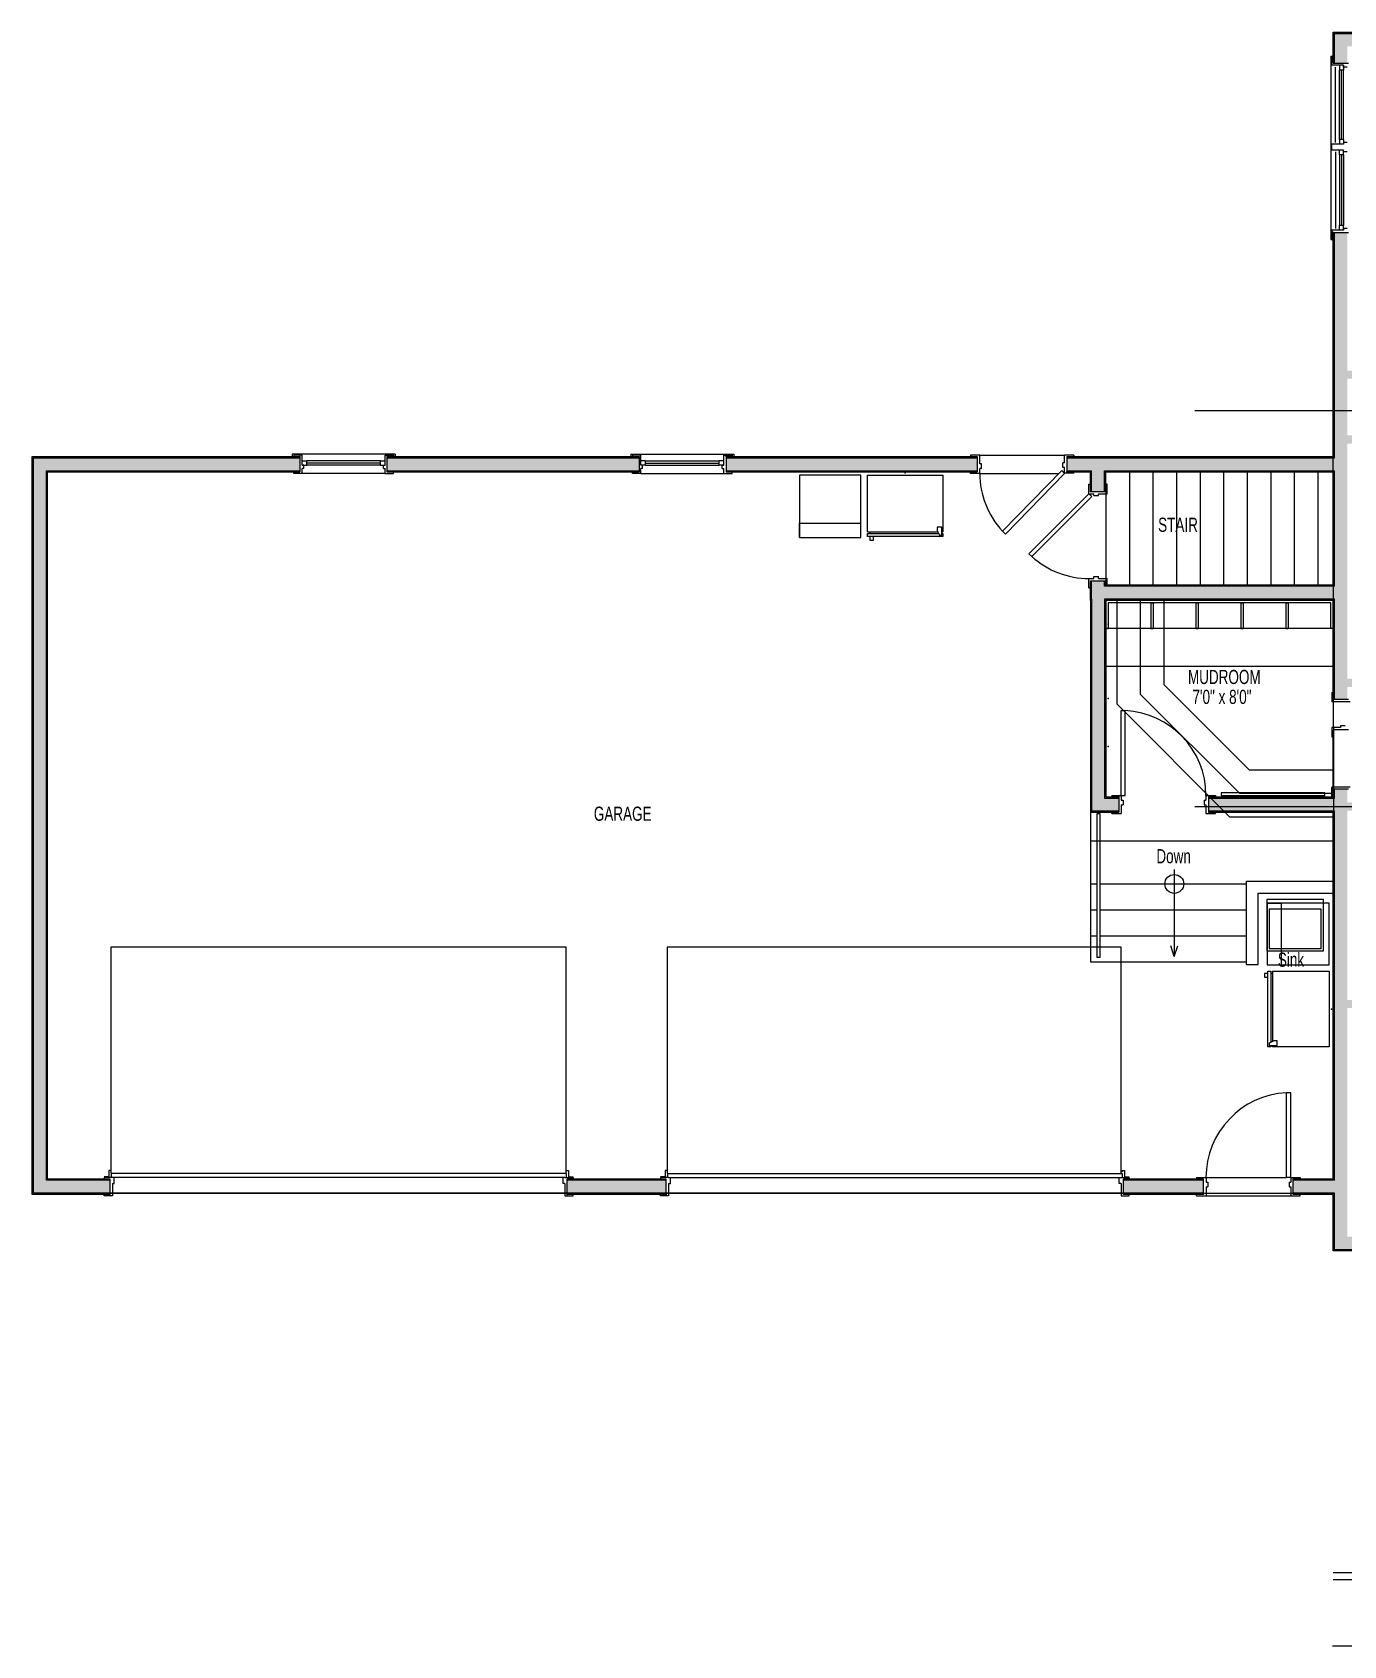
# Model space of a CAD drawing. Extents: x -744 to 664, y -463 to 298.
# Drawn here: x -744 to -187, y -454 to 230 of the extents above; entities that cross this region are included whole.
import ezdxf
from ezdxf.enums import TextEntityAlignment as Align

# ---------------------------------------------------------------- set-up
doc = ezdxf.new("R2010")
doc.units = 0
doc.header["$MEASUREMENT"] = 0
for name, color, linetype in [('1.1COLLINE', 7, 'Continuous'), ('1.1DEMO', 3, 'Continuous'), ('1.1DRWDWS', 1, 'Continuous'), ('1.1FILL', 7, 'Continuous'), ('1.1NOTES', 11, 'Continuous'), ('1.1RMNAMES', 5, 'Continuous'), ('1.1WALL', 7, 'Continuous')]:
    doc.layers.add(name, color=color, linetype=linetype)
doc.styles.add('DCADTXTSTYLE38', font='ARIAL NARROW')
doc.styles.add('DCADTXTSTYLE42', font='ARIAL NARROW')
doc.styles.add('DCADTXTSTYLE45', font='ARIAL NARROW')
doc.styles.add('DCADTXTSTYLE58', font='ARIAL NARROW')
doc.styles.add('DCADTXTSTYLE59', font='ARIAL NARROW')
doc.styles.add('DCADTXTSTYLE61', font='ARIAL NARROW')

msp = doc.modelspace()

# ---------------------------------------------------------------- hatches: boundary and pattern name
at = {"layer": '1.1FILL', "linetype": 'Continuous', "ltscale": 8}
for points in [[(-191.3, 229.72), (-191.3, 217.05), (-185.8, 217.05), (-185.8, 224.22), (-176.3, 224.22), (-176.3, 229.72)], [(-185.8, 45.22), (-185.8, 55.72), (-121.23, 55.72), (-21.05, 55.72), (-17.55, 55.72), (-17.55, 63.07), (-21.1, 63.04), (-21.05, 59.22), (-121.23, 59.22), (-121.3, 59.22), (-121.3, 86.72), (-136.05, 86.72), (-136.05, 83.22), (-124.8, 83.22), (-124.8, 59.22), (-185.8, 59.22), (-185.8, 83.22), (-170.05, 83.22), (-170.05, 86.72), (-185.8, 86.72), (-185.8, 145.22), (-191.3, 145.22), (-191.3, 49.72), (-191.8, 49.72), (-191.79, 44.22), (-191.3, 44.22), (-191.3, -4.78), (-191.71, -4.78), (-191.7, -10.28), (-191.3, -10.28), (-191.3, -27.73), (-185.8, -27.73)], [(-743.3, 49.72), (-743.3, -262.28), (-710.8, -262.28), (-710.8, -256.78), (-737.8, -256.78), (-737.8, 44.22), (-630.3, 44.22), (-630.3, 49.72)], [(-593.3, 49.72), (-593.3, 44.22), (-486.3, 44.22), (-486.3, 49.72)], [(-342.8, 44.22), (-342.8, 49.72), (-449.3, 49.72), (-449.3, 44.22)], [(-191.79, 44.22), (-191.8, 49.72), (-304.8, 49.72), (-304.8, 44.22), (-294.3, 44.22), (-294.3, 35.47), (-288.8, 35.47), (-288.8, 44.22)], [(-191.7, -10.28), (-191.71, -4.78), (-288.8, -4.78), (-288.8, -2.53), (-294.3, -2.53), (-294.3, -10.28), (-288.8, -10.28)], [(-288.8, -10.28), (-294.3, -10.28), (-294.3, -100.14), (-282.73, -100.14), (-282.73, -94.64), (-288.8, -94.64)], [(-191.3, -52.82), (-185.8, -52.82), (-185.8, -47.53), (-156.81, -47.53), (-156.81, -44.03), (-185.8, -44.03), (-185.8, -27.73), (-191.3, -27.73)], [(-155.64, -96.53), (-185.8, -96.53), (-185.8, -90.82), (-191.3, -90.82), (-191.3, -94.64), (-244.73, -94.64), (-244.73, -100.14), (-185.8, -100.03), (-155.64, -100.03)], [(-81.42, -183.78), (-51.42, -183.78), (-51.42, -174.53), (-54.92, -174.53), (-54.92, -180.28), (-79.92, -180.28), (-79.92, -130.78), (-54.92, -130.78), (-54.92, -127.28), (-79.92, -127.28), (-79.92, -123.53), (-83.42, -123.53), (-83.42, -127.28), (-83.42, -180.28), (-185.8, -180.28), (-185.8, -100.03), (-191.56, -100.04), (-191.56, -100.14), (-191.3, -100.14), (-191.3, -256.78), (-208.8, -256.78), (-208.8, -262.28), (-191.3, -262.28), (-191.3, -286.28), (-49.8, -286.28), (-49.8, -280.78), (-77.22, -280.78), (-77.16, -272.65), (-80.64, -272.61), (-80.72, -280.78), (-185.8, -280.78), (-185.8, -256.78), (-185.8, -183.78)], [(-516.8, -256.78), (-516.8, -262.28), (-474.8, -262.28), (-474.8, -256.78)], [(-246.8, -262.28), (-246.8, -256.78), (-280.8, -256.78), (-280.8, -262.28)]]:
    msp.add_hatch(color=7, dxfattribs=at).paths.add_polyline_path(points, flags=0)

# ---------------------------------------------------------------- linework, layer by layer
at = {"layer": '1.1COLLINE', "color": 7, "linetype": 'Continuous', "ltscale": 96}
for p, q in [((-250.48, 69.72), (330.5, 69.72)), ((-250.48, -98.28), (330.5, -98.28))]:
    msp.add_line(p, q, dxfattribs=at)
at = {"layer": '1.1DEMO', "color": 11, "linetype": 'Continuous', "ltscale": 2}
for p, q in [((-283.64, -10.78), (-283.64, -54.71)), ((-273.64, -10.78), (-273.64, -50.56)), ((-263.64, -10.78), (-263.64, -46.42)), ((-263.64, -46.42), (-227.31, -82.75)), ((-283.64, -54.71), (-235.6, -102.75)), ((-273.64, -50.56), (-231.45, -92.75)), ((-192.42, -64.73), (-192.42, -68.73)), ((-188.67, -64.73), (-192.42, -64.73)), ((-185.3, -65.73), (-191.8, -65.73)), ((-191.8, -90.82), (-191.8, -65.73)), ((-188.67, -63.98), (-188.67, -64.73)), ((-186.67, -63.98), (-188.67, -63.98)), ((-192.42, -68.73), (-191.8, -68.73)), ((-192.03, -82.75), (-227.31, -82.75)), ((-192.03, -92.75), (-231.45, -92.75)), ((-192.03, -102.75), (-235.6, -102.75)), ((-219.87, -139.27), (-213.89, -139.27)), ((-213.89, -139.27), (-213.89, -165.34)), ((-219.51, -169.14), (-221.01, -169.14)), ((-221.01, -169.14), (-221.01, -170.64)), ((-221.01, -170.64), (-219.51, -170.64)), ((-219.51, -200.14), (-219.51, -168.14)), ((-219.51, -168.14), (-218.26, -168.14)), ((-218.26, -168.14), (-218.26, -198.27)), ((-217.51, -169.14), (-218.26, -169.14)), ((-217.51, -168.14), (-193.51, -168.14)), ((-217.51, -168.14), (-217.51, -197.64)), ((-193.51, -168.14), (-193.51, -200.14)), ((-217.01, -197.64), (-219.01, -198.64)), ((-215.51, -197.64), (-217.01, -197.64)), ((-215.51, -199.64), (-215.51, -197.64)), ((-218.26, -200.14), (-219.51, -200.14)), ((-219.01, -198.64), (-219.01, -199.64)), ((-219.01, -199.64), (-215.51, -199.64)), ((-218.26, -199.64), (-218.26, -200.14)), ((-217.51, -199.64), (-217.51, -200.14)), ((-193.51, -200.14), (-217.51, -200.14))]:
    msp.add_line(p, q, dxfattribs=at)
for points in [[(-195.95, -159.49), (-195.95, -137.69), (-219.96, -137.69), (-219.96, -159.49)], [(-219.87, -165.34), (-193.51, -165.34), (-193.51, -139.27), (-219.87, -139.27)], [(-196.95, -158.49), (-196.95, -141.85), (-218.96, -141.85), (-218.96, -158.49)]]:
    msp.add_lwpolyline(points, close=True, dxfattribs=at)
msp.add_point((-192.51, -184.14), dxfattribs=at)
at = {"layer": '1.1DRWDWS', "color": 7, "linetype": 'Continuous', "ltscale": 12}
for p, q in [((-192.8, 220.14), (-192.8, 142.38)), ((-589.77, 51.22), (-633.55, 51.22)), ((-489.82, 51.22), (-446.05, 51.22)), ((-594.02, 43.1), (-629.3, 43.1)), ((-485.57, 43.1), (-450.3, 43.1))]:
    msp.add_line(p, q, dxfattribs=at)
at = {"layer": '1.1DRWDWS', "color": 7, "linetype": 'Continuous', "ltscale": 24}
for p, q in [((-192.8, 220.14), (-191.8, 220.14)), ((-192.8, 142.38), (-191.8, 142.38)), ((-633.55, 51.22), (-633.55, 50.22)), ((-589.77, 51.22), (-589.77, 50.22)), ((-489.82, 51.22), (-489.82, 50.22)), ((-446.05, 51.22), (-446.05, 50.22))]:
    msp.add_line(p, q, dxfattribs=at)
at = {"layer": '1.1DRWDWS', "color": 3, "linetype": 'Continuous', "ltscale": 24}
for p, q in [((-192.42, 216.21), (-192.42, 219.8)), ((-192.42, 219.8), (-191.8, 219.8)), ((-187.37, 216.21), (-192.42, 216.21)), ((-187.37, 215.46), (-187.37, 216.21)), ((-185.87, 215.46), (-187.37, 215.46)), ((-187.37, 182.75), (-192.42, 182.75)), ((-192.42, 180.2), (-192.42, 182.75)), ((-187.37, 180.2), (-192.42, 180.2)), ((-187.37, 183.5), (-187.37, 182.75)), ((-185.87, 183.5), (-187.37, 183.5)), ((-187.37, 179.45), (-187.37, 180.2)), ((-185.87, 179.45), (-187.37, 179.45)), ((-192.42, 146.22), (-192.42, 142.72)), ((-187.37, 146.22), (-192.42, 146.22)), ((-187.37, 146.97), (-187.37, 146.22)), ((-185.87, 146.97), (-187.37, 146.97)), ((-192.42, 142.72), (-191.8, 142.72)), ((-629.3, 50.85), (-632.8, 50.85)), ((-632.8, 50.85), (-632.8, 50.22)), ((-629.3, 46.6), (-629.3, 50.85)), ((-594.02, 50.85), (-590.52, 50.85)), ((-594.02, 46.6), (-594.02, 50.85)), ((-590.52, 50.85), (-590.52, 50.22)), ((-485.57, 50.85), (-489.07, 50.85)), ((-489.07, 50.85), (-489.07, 50.22)), ((-485.57, 46.6), (-485.57, 50.85)), ((-450.3, 50.85), (-446.8, 50.85)), ((-450.3, 46.6), (-450.3, 50.85)), ((-446.8, 50.85), (-446.8, 50.22)), ((-341.74, 50.85), (-345.74, 50.85)), ((-341.74, 47.1), (-341.74, 50.85)), ((-301.8, 50.85), (-305.8, 50.85)), ((-305.8, 47.6), (-305.8, 50.85)), ((-632.8, 43.1), (-632.8, 43.72)), ((-629.3, 43.1), (-632.8, 43.1)), ((-628.55, 46.6), (-629.3, 46.6)), ((-629.3, 43.1), (-629.3, 45.1)), ((-628.55, 45.1), (-629.3, 45.1)), ((-628.55, 45.1), (-628.55, 46.6)), ((-594.77, 46.6), (-594.02, 46.6)), ((-594.77, 45.1), (-594.77, 46.6)), ((-594.77, 45.1), (-594.02, 45.1)), ((-594.02, 43.1), (-594.02, 45.1)), ((-594.02, 43.1), (-590.52, 43.1)), ((-590.52, 43.1), (-590.52, 43.72)), ((-489.07, 43.1), (-489.07, 43.72)), ((-485.57, 43.1), (-489.07, 43.1)), ((-484.82, 46.6), (-485.57, 46.6)), ((-485.57, 43.1), (-485.57, 45.1)), ((-484.82, 45.1), (-485.57, 45.1)), ((-484.82, 45.1), (-484.82, 46.6)), ((-451.05, 46.6), (-450.3, 46.6)), ((-451.05, 45.1), (-451.05, 46.6)), ((-451.05, 45.1), (-450.3, 45.1)), ((-450.3, 43.1), (-450.3, 45.1)), ((-450.3, 43.1), (-446.8, 43.1)), ((-446.8, 43.1), (-446.8, 43.72)), ((-341.74, 43.1), (-345.74, 43.1)), ((-340.99, 47.1), (-341.74, 47.1)), ((-341.74, 43.1), (-341.74, 45.1)), ((-340.99, 45.1), (-341.74, 45.1)), ((-340.99, 45.1), (-340.99, 47.1)), ((-306.99, 44.32), (-332.16, 18.59)), ((-305.74, 43.1), (-330.91, 17.36)), ((-305.74, 43.1), (-306.99, 44.32)), ((-305.8, 47.6), (-306.55, 47.6)), ((-306.55, 45.6), (-306.55, 47.6)), ((-305.8, 45.6), (-306.55, 45.6)), ((-305.8, 43.1), (-305.8, 45.6)), ((-301.78, 43.16), (-305.78, 43.16)), ((-295.42, 34.47), (-320.88, 9.02)), ((-295.42, 34.47), (-295.42, 38.47)), ((-295.42, 34.47), (-294.19, 33.24)), ((-295.42, 34.47), (-293.42, 34.47)), ((-293.42, 33.72), (-293.42, 34.47)), ((-291.42, 34.47), (-287.67, 34.47)), ((-291.42, 33.72), (-291.42, 34.47)), ((-287.67, 34.47), (-287.67, 38.47)), ((-294.19, 33.24), (-319.64, 7.78)), ((-293.42, 33.72), (-291.42, 33.72)), ((-330.91, 17.36), (-332.16, 18.59)), ((-320.88, 9.02), (-319.64, 7.78)), ((-319.61, 7.81), (-319.64, 7.78)), ((-295.42, -5.47), (-295.42, -1.47)), ((-295.42, -1.47), (-293.42, -1.47)), ((-293.42, -1.47), (-293.42, -0.72)), ((-293.42, -0.72), (-291.42, -0.72)), ((-291.42, -1.47), (-291.42, -0.72)), ((-291.42, -1.47), (-287.67, -1.47)), ((-287.67, -4.28), (-287.67, -1.47)), ((-191.8, -10.78), (-288.3, -10.78)), ((-288.3, -10.78), (-288.3, -22.78)), ((-192.8, -11.78), (-287.3, -11.78)), ((-287.3, -11.78), (-287.3, -22.78)), ((-269.2, -11.85), (-269.2, -22.78)), ((-269.2, -11.85), (-268.2, -11.85)), ((-268.2, -11.85), (-268.2, -22.78)), ((-250.1, -11.85), (-250.1, -22.78)), ((-250.1, -11.85), (-249.1, -11.85)), ((-249.1, -11.85), (-249.1, -22.78)), ((-231.01, -11.78), (-231.01, -22.7)), ((-231.01, -11.78), (-230.01, -11.78)), ((-230.01, -11.78), (-230.01, -22.7)), ((-211.91, -11.78), (-211.91, -22.7)), ((-211.91, -11.78), (-210.91, -11.78)), ((-210.91, -11.78), (-210.91, -22.7)), ((-192.8, -22.78), (-192.8, -11.78)), ((-191.8, -22.78), (-191.8, -10.78)), ((-288.3, -22.78), (-287.3, -22.78)), ((-269.2, -22.78), (-268.2, -22.78)), ((-250.1, -22.78), (-249.1, -22.78)), ((-231.01, -22.7), (-230.01, -22.7)), ((-211.91, -22.7), (-210.91, -22.7)), ((-191.8, -22.78), (-192.8, -22.78)), ((-281.79, -93.52), (-281.79, -57.52)), ((-281.79, -57.52), (-280.04, -57.52)), ((-280.04, -93.52), (-280.04, -57.52)), ((-285.73, -93.52), (-281.73, -93.52)), ((-281.79, -93.52), (-280.04, -93.52)), ((-281.73, -93.52), (-281.73, -95.52)), ((-281.73, -95.52), (-280.98, -95.52)), ((-280.98, -95.52), (-280.98, -97.52)), ((-246.54, -95.52), (-245.79, -95.52)), ((-246.54, -95.52), (-246.54, -97.52)), ((-245.79, -93.52), (-241.79, -93.52)), ((-245.79, -93.52), (-245.79, -95.52)), ((-285.73, -101.27), (-281.73, -101.27)), ((-281.73, -97.52), (-281.73, -101.27)), ((-281.73, -97.52), (-280.98, -97.52)), ((-246.54, -97.52), (-245.79, -97.52)), ((-245.79, -97.52), (-245.79, -101.27)), ((-245.79, -101.27), (-241.79, -101.27)), ((-211.55, -255.65), (-211.55, -219.65)), ((-209.8, -219.65), (-211.55, -219.65)), ((-209.8, -255.65), (-209.8, -219.65)), ((-709.79, -255.65), (-713.29, -255.65)), ((-713.29, -255.65), (-713.29, -256.28)), ((-709.79, -258.15), (-709.79, -263.4)), ((-709.79, -258.15), (-709.04, -258.15)), ((-709.04, -258.15), (-709.04, -255.65)), ((-518.55, -258.15), (-518.55, -255.65)), ((-517.8, -258.15), (-518.55, -258.15)), ((-517.8, -255.65), (-514.3, -255.65)), ((-517.8, -258.15), (-517.8, -263.4)), ((-514.3, -255.65), (-514.3, -256.28)), ((-473.8, -255.65), (-477.3, -255.65)), ((-477.3, -255.65), (-477.3, -256.28)), ((-473.8, -258.15), (-473.8, -263.4)), ((-473.8, -258.15), (-473.05, -258.15)), ((-473.05, -258.15), (-473.05, -255.65)), ((-282.56, -258.15), (-282.56, -255.65)), ((-281.81, -258.15), (-282.56, -258.15)), ((-281.81, -255.65), (-278.31, -255.65)), ((-281.81, -258.15), (-281.81, -263.4)), ((-278.31, -255.65), (-278.31, -256.28)), ((-249.74, -255.65), (-245.74, -255.65)), ((-245.74, -255.65), (-245.74, -257.65)), ((-245.74, -257.65), (-244.99, -257.65)), ((-245.74, -259.65), (-245.74, -263.4)), ((-245.74, -259.65), (-244.99, -259.65)), ((-244.99, -257.65), (-244.99, -259.65)), ((-209.8, -255.65), (-211.55, -255.65)), ((-210.55, -257.65), (-209.8, -257.65)), ((-210.55, -257.65), (-210.55, -259.65)), ((-210.55, -259.65), (-209.8, -259.65)), ((-209.8, -255.65), (-205.8, -255.65)), ((-209.8, -255.65), (-209.8, -257.65)), ((-209.8, -259.65), (-209.8, -263.4)), ((-713.29, -263.4), (-713.29, -262.78)), ((-709.79, -263.4), (-713.29, -263.4)), ((-517.8, -263.4), (-514.3, -263.4)), ((-514.3, -263.4), (-514.3, -262.78)), ((-477.3, -263.4), (-477.3, -262.78)), ((-473.8, -263.4), (-477.3, -263.4)), ((-281.81, -263.4), (-278.31, -263.4)), ((-278.31, -263.4), (-278.31, -262.78)), ((-249.74, -263.4), (-245.74, -263.4)), ((-209.8, -263.4), (-205.8, -263.4))]:
    msp.add_line(p, q, dxfattribs=at)
at = {"layer": '1.1DRWDWS', "color": 11, "linetype": 'Continuous', "ltscale": 3}
for p, q in [((-190.87, 183.5), (-190.87, 215.46)), ((-190.87, 179.45), (-190.87, 146.97))]:
    msp.add_line(p, q, dxfattribs=at)
at = {"layer": '1.1DRWDWS', "color": 3, "linetype": 'Continuous', "ltscale": 12}
for p, q in [((-189.12, 216.21), (-189.12, 214.21)), ((-187.37, 214.21), (-189.12, 214.21)), ((-188.24, 184.75), (-188.24, 214.21)), ((-187.37, 216.21), (-187.37, 214.21)), ((-187.37, 184.75), (-189.12, 184.75)), ((-189.12, 184.75), (-189.12, 182.75)), ((-189.12, 178.2), (-189.12, 180.2)), ((-187.37, 178.2), (-189.12, 178.2)), ((-188.24, 178.2), (-188.24, 148.22)), ((-187.37, 184.75), (-187.37, 182.75)), ((-187.37, 178.2), (-187.37, 180.2)), ((-187.37, 148.22), (-189.12, 148.22)), ((-189.12, 146.22), (-189.12, 148.22)), ((-187.37, 146.22), (-187.37, 148.22)), ((-629.3, 48.35), (-627.3, 48.35)), ((-627.3, 46.6), (-627.3, 48.35)), ((-596.02, 46.6), (-596.02, 48.35)), ((-596.02, 48.35), (-594.02, 48.35)), ((-483.57, 48.35), (-485.57, 48.35)), ((-483.57, 46.6), (-483.57, 48.35)), ((-452.3, 46.6), (-452.3, 48.35)), ((-450.3, 48.35), (-452.3, 48.35)), ((-345.74, 50.85), (-345.74, 50.22)), ((-301.8, 50.85), (-301.8, 50.22)), ((-629.3, 46.6), (-627.3, 46.6)), ((-596.02, 47.47), (-627.3, 47.47)), ((-596.02, 46.6), (-594.02, 46.6)), ((-483.57, 46.6), (-485.57, 46.6)), ((-483.57, 47.47), (-452.3, 47.47)), ((-450.3, 46.6), (-452.3, 46.6)), ((-345.74, 43.1), (-345.74, 43.72)), ((-301.8, 43.1), (-301.8, 43.72)), ((-295.42, 38.47), (-294.8, 38.47)), ((-287.67, 38.47), (-288.3, 38.47)), ((-295.42, -5.47), (-294.8, -5.47)), ((-287.67, -4.28), (-288.3, -4.28)), ((-285.73, -93.52), (-285.73, -94.14)), ((-241.79, -93.52), (-241.79, -94.14)), ((-285.73, -101.27), (-285.73, -100.64)), ((-241.79, -101.27), (-241.79, -100.64)), ((-228.59, -165.25), (-228.59, -129.97)), ((-228.59, -129.97), (-191.8, -129.97)), ((-191.8, -129.97), (-191.8, -134.97)), ((-223.59, -165.25), (-223.59, -134.97)), ((-223.59, -134.97), (-191.8, -134.97)), ((-228.59, -165.25), (-223.59, -165.25)), ((-517.3, -253.9), (-710.29, -253.9)), ((-710.29, -253.9), (-710.29, -255.65)), ((-517.8, -255.65), (-709.79, -255.65)), ((-517.3, -253.9), (-517.3, -255.65)), ((-474.3, -253.9), (-281.31, -253.9)), ((-474.3, -253.9), (-474.3, -255.65)), ((-473.8, -255.65), (-281.81, -255.65)), ((-281.31, -253.9), (-281.31, -255.65)), ((-249.74, -255.65), (-249.74, -256.28)), ((-205.8, -255.65), (-205.8, -256.28)), ((-249.74, -263.4), (-249.74, -262.78)), ((-205.8, -263.4), (-205.8, -262.78))]:
    msp.add_line(p, q, dxfattribs=at)
at = {"layer": '1.1DRWDWS', "color": 11, "linetype": 'Continuous', "ltscale": 24}
for p, q in [((-189.12, 184.75), (-189.12, 214.21)), ((-187.37, 184.75), (-187.37, 214.21)), ((-189.12, 178.2), (-189.12, 148.22)), ((-187.37, 178.2), (-187.37, 148.22)), ((-596.02, 48.35), (-627.3, 48.35)), ((-483.57, 48.35), (-452.3, 48.35)), ((-341.74, 50.85), (-305.8, 50.85)), ((-596.02, 46.6), (-627.3, 46.6)), ((-483.57, 46.6), (-452.3, 46.6)), ((-341.74, 43.1), (-308.32, 43.1)), ((-245.74, -255.65), (-211.55, -255.65)), ((-516.8, -262.28), (-710.8, -262.28)), ((-280.8, -262.28), (-474.8, -262.28)), ((-245.74, -263.4), (-209.8, -263.4))]:
    msp.add_line(p, q, dxfattribs=at)
at = {"layer": '1.1DRWDWS', "color": 1, "linetype": 'Continuous', "ltscale": 12}
for p, q in [((-389.37, 18.31), (-389.37, 42.31)), ((-389.37, 42.31), (-357.37, 42.31)), ((-357.37, 42.31), (-357.37, 18.31)), ((-389.37, 18.31), (-359.87, 18.31)), ((-389.37, 17.56), (-359.24, 17.56)), ((-389.37, 16.31), (-389.37, 17.56)), ((-357.37, 16.31), (-389.37, 16.31)), ((-388.37, 18.31), (-388.37, 17.56)), ((-388.37, 16.31), (-388.37, 14.81)), ((-388.37, 14.81), (-386.87, 14.81)), ((-386.87, 14.81), (-386.87, 16.31)), ((-357.87, 20.31), (-359.87, 20.31)), ((-359.87, 20.31), (-359.87, 18.81)), ((-359.87, 18.81), (-358.87, 16.81)), ((-358.87, 16.81), (-357.87, 16.81)), ((-357.87, 16.81), (-357.87, 20.31)), ((-357.87, 18.31), (-357.37, 18.31)), ((-357.87, 17.56), (-357.37, 17.56)), ((-357.37, 17.56), (-357.37, 16.31)), ((-710.29, -252.65), (-711.29, -252.65)), ((-711.29, -252.65), (-711.29, -255.35)), ((-710.29, -253.4), (-710.29, -252.65)), ((-517.3, -253.4), (-517.3, -252.65)), ((-517.3, -252.65), (-516.3, -252.65)), ((-516.3, -252.65), (-516.3, -255.35)), ((-474.3, -252.65), (-475.3, -252.65)), ((-475.3, -252.65), (-475.3, -255.35)), ((-474.3, -253.4), (-474.3, -252.65)), ((-281.31, -253.4), (-281.31, -252.65)), ((-281.31, -252.65), (-280.31, -252.65)), ((-280.31, -252.65), (-280.31, -255.35)), ((-711.29, -255.35), (-713.25, -255.35)), ((-516.3, -255.35), (-514.34, -255.35)), ((-475.3, -255.35), (-477.26, -255.35)), ((-280.31, -255.35), (-278.35, -255.35))]:
    msp.add_line(p, q, dxfattribs=at)
at = {"layer": '1.1DRWDWS', "color": 1, "linetype": 'Continuous', "ltscale": 24}
for p, q in [((-278.3, 43.72), (-278.3, -4.28)), ((-268.3, 43.72), (-268.3, -4.28)), ((-258.3, 43.72), (-258.3, -4.28)), ((-248.3, 43.72), (-248.3, -4.28)), ((-238.3, 43.72), (-238.3, -4.28)), ((-228.3, 43.72), (-228.3, -4.28)), ((-218.3, 43.72), (-218.3, -4.28)), ((-208.3, 43.72), (-208.3, -4.28)), ((-198.3, 43.72), (-198.3, -4.28)), ((-288.3, 35.47), (-288.3, -2.53)), ((-418.23, 15.95), (-418.23, 21.93)), ((-418.23, 21.93), (-392.17, 21.93)), ((-192.8, -22.78), (-288.3, -22.78)), ((-191.8, -38.78), (-288.3, -38.78)), ((-294.8, -100.14), (-294.8, -164.07)), ((-294.8, -131.07), (-292.05, -131.07)), ((-290.68, -131.07), (-228.59, -131.07)), ((-294.8, -142.07), (-292.05, -142.07)), ((-290.68, -142.07), (-228.59, -142.07)), ((-294.8, -153.07), (-292.05, -153.07)), ((-290.68, -153.07), (-228.59, -153.07)), ((-294.8, -164.07), (-228.59, -164.07))]:
    msp.add_line(p, q, dxfattribs=at)
at = {"layer": '1.1DRWDWS', "color": 3, "linetype": 'Continuous', "ltscale": 2}
for p, q in [((-192.42, -49.88), (-192.42, -53.88)), ((-192.42, -49.88), (-191.8, -49.88)), ((-184.67, -53.88), (-192.42, -53.88)), ((-192.42, -94.08), (-192.42, -90.08)), ((-184.67, -90.08), (-192.42, -90.08)), ((-192.42, -94.08), (-191.8, -94.08))]:
    msp.add_line(p, q, dxfattribs=at)
at = {"layer": '1.1DRWDWS', "color": 51, "linetype": 'Continuous', "ltscale": 24}
msp.add_line((-294.8, -112.78), (-191.8, -112.78), dxfattribs=at)
at = {"layer": '1.1DRWDWS', "color": 1, "linetype": 'Continuous', "ltscale": 8}
for p, q in [((-517.3, -157.9), (-710.4, -157.9)), ((-710.4, -157.9), (-710.4, -253.79)), ((-517.3, -253.9), (-517.3, -157.9)), ((-281.81, -157.9), (-474.47, -157.9)), ((-474.47, -157.9), (-474.47, -253.8)), ((-281.81, -253.9), (-281.81, -157.9))]:
    msp.add_line(p, q, dxfattribs=at)
at = {"layer": '1.1DRWDWS', "color": 1, "linetype": 'Continuous', "ltscale": 24}
for points in [[(-392.17, 15.95), (-392.17, 42.31), (-418.23, 42.31), (-418.23, 15.95)], [(-195.39, -92.43), (-239.38, -92.43), (-239.38, -93.52), (-195.39, -93.52)]]:
    msp.add_lwpolyline(points, close=True, dxfattribs=at)
for centre, start, end in [((-305.74, 43.1), 180, 222.85023), ((-295.42, 34.47), 227.78603, 270), ((-281.79, -93.52), 0, 87.2168), ((-209.8, -255.65), 92.7832, 180)]:
    msp.add_arc(centre, 36, start, end, dxfattribs=at)
at = {"layer": '1.1DRWDWS', "color": 51, "linetype": 'Continuous'}
for p in [(-191.8, 145.22), (-630.3, 50.22), (-449.3, 50.22)]:
    msp.add_point(p, dxfattribs=at)
at = {"layer": '1.1DRWDWS', "color": 1, "linetype": 'Continuous', "ltscale": 2}
msp.add_point((-373.37, 43.31), dxfattribs=at)
at = {"layer": '1.1DRWDWS', "color": 51, "linetype": 'Continuous', "ltscale": 12}
for p in [(-304.8, 43.72), (-294.8, 35.47), (-282.73, -94.14), (-208.8, -256.28)]:
    msp.add_point(p, dxfattribs=at)
at = {"layer": '1.1DRWDWS', "color": 3, "linetype": 'Continuous', "ltscale": 24}
for p in [(-287.3, -20.87), (-287.3, -52.46), (-287.3, -72.8)]:
    msp.add_point(p, dxfattribs=at)
at = {"layer": '1.1DRWDWS', "color": 3, "linetype": 'Continuous', "ltscale": 12}
for p in [(-268.7, -22.78), (-249.6, -22.78), (-230.5, -22.78), (-211.4, -22.78), (-211.4, -22.78)]:
    msp.add_point(p, dxfattribs=at)
at = {"layer": '1.1DRWDWS', "color": 51, "linetype": 'Continuous', "ltscale": 24}
for p in [(-516.8, -262.78), (-474.8, -262.78)]:
    msp.add_point(p, dxfattribs=at)
at = {"layer": '1.1FILL', "color": 7, "linetype": 'Continuous', "ltscale": 8}
for p, q in [((-191.31, -256.78), (-191.8, 50.22)), ((-743.3, -262.28), (-191.3, -262.28))]:
    msp.add_line(p, q, dxfattribs=at)
at = {"layer": '1.1NOTES', "color": 1, "linetype": 'Continuous', "ltscale": 12}
msp.add_line((-259.21, -124.91), (-259.21, -161.83), dxfattribs=at)
at = {"layer": '1.1NOTES', "color": 3, "linetype": 'Continuous', "ltscale": 12}
for q in [(-260.71, -157.33), (-257.71, -157.33)]:
    msp.add_line((-259.21, -161.83), q, dxfattribs=at)
at = {"layer": '1.1NOTES', "color": 3, "linetype": 'Continuous', "ltscale": 2}
msp.add_line((-191.78, -423.13), (136.26, -423.13), dxfattribs=at)
msp.add_line((-191.78, -423.13), (136.26, -423.13), dxfattribs=at)
at = {"layer": '1.1NOTES', "color": 7, "linetype": 'Continuous', "ltscale": 2}
for p, q in [((-191.78, -426.13), (0.02, -426.13)), ((-191.78, -426.13), (0.02, -426.13)), ((-192.04, -454.26), (-49.65, -454.26))]:
    msp.add_line(p, q, dxfattribs=at)
at = {"layer": '1.1NOTES', "color": 3, "linetype": 'Continuous', "ltscale": 12}
msp.add_lwpolyline([(-292.05, -162.14), (-290.68, -162.14), (-290.68, -101.34), (-292.05, -101.34)], close=True, dxfattribs=at)
at = {"layer": '1.1NOTES', "color": 1, "linetype": 'Continuous', "ltscale": 8}
msp.add_circle((-259.21, -131.07), 4, dxfattribs=at)
at = {"layer": '1.1WALL', "color": 132, "linetype": 'Continuous', "ltscale": 12}
for p, q in [((-191.8, 230.22), (-176.3, 230.22)), ((-191.8, 217.05), (-191.8, 230.22)), ((-191.8, 217.05), (-191.8, 230.22)), ((-191.8, 50.22), (-191.8, 145.22)), ((-743.8, -262.78), (-743.8, 50.22)), ((-743.8, 50.22), (-630.3, 50.22)), ((-593.3, 50.22), (-486.3, 50.22)), ((-449.3, 50.22), (-342.8, 50.22)), ((-304.8, 50.22), (-191.8, 50.22)), ((-304.8, 50.22), (-191.8, 50.22)), ((-710.8, -262.78), (-743.8, -262.78)), ((-474.8, -262.78), (-516.8, -262.78)), ((-246.8, -262.78), (-280.8, -262.78)), ((-191.8, -262.78), (-208.8, -262.78)), ((-191.8, -286.78), (-191.8, -262.78))]:
    msp.add_line(p, q, dxfattribs=at)
at = {"layer": '1.1WALL', "color": 7, "linetype": 'Continuous', "ltscale": 12}
for p, q in [((-191.8, 229.72), (-176.3, 229.72)), ((-191.3, 217.05), (-191.3, 229.72)), ((-191.3, 217.05), (-191.3, 229.72)), ((-191.3, 49.72), (-191.3, 145.22)), ((-743.3, -262.28), (-743.3, 49.72)), ((-743.3, 49.72), (-630.3, 49.72)), ((-593.3, 49.72), (-486.3, 49.72)), ((-449.3, 49.72), (-342.8, 49.72)), ((-304.8, 49.72), (-191.3, 49.72)), ((-737.8, -256.78), (-737.8, 44.22)), ((-737.8, 44.22), (-630.3, 44.22)), ((-593.3, 44.22), (-486.3, 44.22)), ((-449.3, 44.22), (-342.8, 44.22)), ((-304.8, 44.22), (-294.3, 44.22)), ((-294.3, 35.47), (-294.3, 44.22)), ((-288.8, 44.22), (-191.3, 44.22)), ((-288.8, 35.47), (-288.8, 44.22)), ((-191.3, -4.78), (-191.3, 44.22)), ((-294.3, -10.28), (-294.3, -2.53)), ((-288.8, -4.78), (-288.8, -2.53)), ((-191.3, -4.78), (-288.8, -4.78)), ((-294.3, -10.28), (-294.3, -10.28)), ((-294.3, -10.28), (-294.3, -100.14)), ((-191.3, -10.28), (-288.8, -10.28)), ((-288.8, -10.28), (-288.8, -94.64)), ((-191.3, -52.82), (-191.3, -10.28)), ((-288.8, -94.64), (-282.73, -94.64)), ((-244.73, -94.64), (-191.3, -94.64)), ((-191.3, -94.64), (-191.3, -90.82)), ((-294.3, -100.14), (-282.73, -100.14)), ((-244.73, -100.14), (-191.3, -100.14)), ((-191.3, -256.78), (-191.3, -100.14)), ((-710.8, -256.78), (-737.8, -256.78)), ((-474.8, -256.78), (-516.8, -256.78)), ((-246.8, -256.78), (-280.8, -256.78)), ((-191.3, -256.78), (-208.8, -256.78)), ((-710.8, -262.28), (-743.3, -262.28)), ((-474.8, -262.28), (-516.8, -262.28)), ((-246.8, -262.28), (-280.8, -262.28)), ((-191.3, -262.28), (-208.8, -262.28)), ((-191.3, -286.28), (-191.3, -262.28)), ((-49.8, -286.28), (-191.3, -286.28))]:
    msp.add_line(p, q, dxfattribs=at)
at = {"layer": '1.1WALL', "color": 1, "linetype": 'Continuous', "ltscale": 12}
for p, q in [((-191.8, 217.05), (-185.3, 217.05)), ((-191.8, 145.22), (-185.3, 145.22)), ((-630.3, 50.22), (-630.3, 43.72)), ((-593.3, 50.22), (-593.3, 43.72)), ((-486.3, 50.22), (-486.3, 43.72)), ((-449.3, 50.22), (-449.3, 43.72)), ((-342.8, 50.22), (-342.8, 43.72)), ((-304.8, 50.22), (-304.8, 43.72)), ((-294.8, 35.47), (-288.3, 35.47)), ((-294.8, -2.53), (-288.3, -2.53)), ((-185.3, -52.82), (-191.8, -52.82)), ((-282.73, -94.14), (-282.73, -100.64)), ((-244.73, -94.14), (-244.73, -100.64)), ((-185.3, -90.82), (-191.8, -90.82)), ((-710.8, -262.78), (-710.8, -256.28)), ((-516.8, -262.78), (-516.8, -256.28)), ((-474.8, -262.78), (-474.8, -256.28)), ((-280.8, -262.78), (-280.8, -256.28)), ((-246.8, -262.78), (-246.8, -256.28)), ((-208.8, -262.78), (-208.8, -256.28))]:
    msp.add_line(p, q, dxfattribs=at)
at = {"layer": '1.1WALL', "color": 5, "linetype": 'Continuous', "ltscale": 12}
for p, q in [((-737.3, -256.28), (-737.3, 43.72)), ((-737.3, 43.72), (-630.3, 43.72)), ((-593.3, 43.72), (-486.3, 43.72)), ((-449.3, 43.72), (-342.8, 43.72)), ((-304.8, 43.72), (-294.8, 43.72)), ((-294.8, 35.47), (-294.8, 43.72)), ((-288.3, 43.72), (-191.8, 43.72)), ((-288.3, 43.72), (-191.8, 43.72)), ((-288.3, 35.47), (-288.3, 43.72)), ((-191.8, -4.28), (-191.8, 43.72)), ((-294.8, -10.78), (-294.8, -2.53)), ((-288.3, -4.28), (-288.3, -2.53)), ((-191.8, -4.28), (-288.3, -4.28)), ((-294.8, -10.78), (-294.8, -10.78)), ((-294.8, -10.78), (-294.8, -100.64)), ((-191.8, -10.78), (-288.3, -10.78)), ((-288.3, -10.78), (-288.3, -94.14)), ((-191.8, -52.82), (-191.8, -10.78)), ((-288.3, -94.14), (-282.73, -94.14)), ((-244.73, -94.14), (-191.8, -94.14)), ((-191.8, -94.14), (-191.8, -90.82)), ((-294.8, -100.64), (-282.73, -100.64)), ((-244.73, -100.64), (-191.8, -100.64)), ((-191.8, -256.28), (-191.8, -100.64)), ((-710.8, -256.28), (-737.3, -256.28)), ((-474.8, -256.28), (-516.8, -256.28)), ((-246.8, -256.28), (-280.8, -256.28)), ((-191.8, -256.28), (-208.8, -256.28)), ((-49.8, -286.78), (-191.8, -286.78))]:
    msp.add_line(p, q, dxfattribs=at)

# ---------------------------------------------------------------- texts
at = {"layer": '1.1NOTES', "color": 3, "linetype": 'Continuous', "ltscale": 8, "width": 0.833333}
for s, style, p in [('7\'0" x 8\'0"', 'DCADTXTSTYLE42', (-251.52, -56.53)), ('Down', 'DCADTXTSTYLE38', (-266.82, -124.12))]:
    msp.add_text(s, height=6, dxfattribs=dict(at, style=style)).set_placement(p, align=Align.BOTTOM_LEFT)
at = {"layer": '1.1NOTES', "color": 3, "linetype": 'Continuous', "ltscale": 12, "style": 'DCADTXTSTYLE45', "width": 0.833333}
msp.add_text('Sink', height=6, dxfattribs=at).set_placement((-215.29, -168.02), align=Align.BOTTOM_LEFT)
at = {"layer": '1.1RMNAMES', "color": 5, "linetype": 'Continuous', "ltscale": 8, "width": 0.833333}
for s, style, p in [('STAIR', 'DCADTXTSTYLE58', (-266.08, 16.49)), ('MUDROOM', 'DCADTXTSTYLE61', (-253.43, -48.07)), ('GARAGE', 'DCADTXTSTYLE59', (-505.52, -106.09))]:
    msp.add_text(s, height=6, dxfattribs=dict(at, style=style)).set_placement(p, align=Align.BOTTOM_LEFT)

doc.saveas('drawing.dxf')
